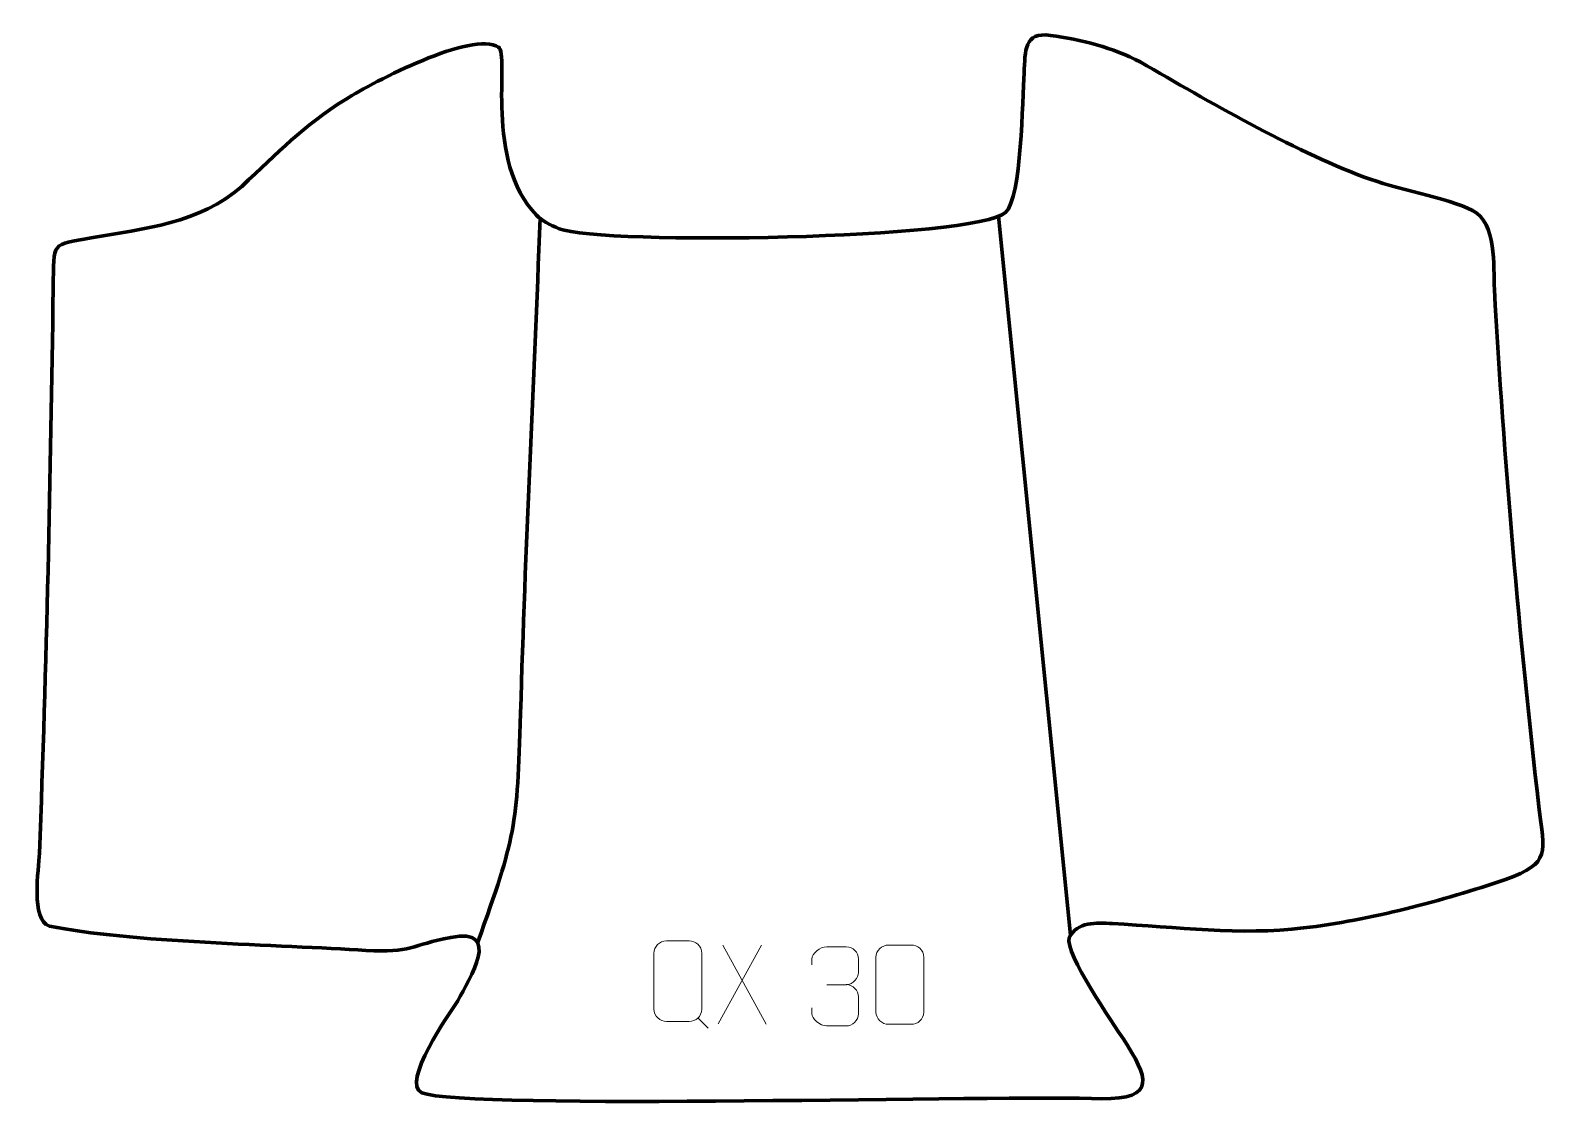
# Model space of a CAD drawing. Header units: millimetres. Extents: x -483 to -4, y 82 to 423.
import ezdxf

# ---------------------------------------------------------------- set-up
doc = ezdxf.new("R2010")
doc.units = ezdxf.units.MM
doc.header["$MEASUREMENT"] = 0
doc.layers.add('layer 1', color=7, linetype='Continuous', plot=False)
doc.layers.add('layer 2', color=7, linetype='Continuous')
doc.layers.add('layer 3', color=7, linetype='Continuous')

msp = doc.modelspace()

# ---------------------------------------------------------------- linework, layer by layer
at = {"layer": 'layer 1', "color": 250, "lineweight": 9}
for points, knots in [([(-282.816, 135.9053), (-280.4482, 135.9053), (-278.0802, 135.9053), (-275.7122, 135.9053), (-275.7122, 135.9053), (-273.7304, 135.9415), (-271.7031, 134.423), (-271.676, 131.9414), (-271.676, 131.9414), (-271.6763, 126.0908), (-271.6763, 120.2399), (-271.676, 114.3885), (-271.676, 114.3885), (-271.8182, 112.0232), (-273.5257, 110.5169), (-275.7122, 110.5059), (-275.7122, 110.5059), (-278.0862, 110.5064), (-280.46, 110.5064), (-282.8335, 110.5059), (-282.8335, 110.5059), (-284.7934, 110.3987), (-286.8012, 112.3172), (-286.7897, 114.3709), (-286.7897, 114.3709), (-286.7894, 120.2449), (-286.7894, 126.1187), (-286.7897, 131.9921), (-286.7897, 131.9921), (-286.7854, 134.1687), (-285.0072, 135.919), (-282.816, 135.9053)], [0, 0, 0, 0, 0.11111111, 0.11111111, 0.11111111, 0.11111111, 0.22222222, 0.22222222, 0.22222222, 0.22222222, 0.33333333, 0.33333333, 0.33333333, 0.33333333, 0.44444444, 0.44444444, 0.44444444, 0.44444444, 0.55555556, 0.55555556, 0.55555556, 0.55555556, 0.66666667, 0.66666667, 0.66666667, 0.66666667, 0.77777778, 0.77777778, 0.77777778, 0.77777778, 1, 1, 1, 1]), ([(-212.7755, 134.6124), (-210.4094, 134.6124), (-208.0429, 134.6124), (-205.6764, 134.6124), (-205.6764, 134.6124), (-203.6959, 134.648), (-201.6699, 133.1537), (-201.6428, 130.7116), (-201.6428, 130.7116), (-201.6432, 124.9542), (-201.6432, 119.1964), (-201.6428, 113.4382), (-201.6428, 113.4382), (-201.7849, 111.1106), (-203.4913, 109.6283), (-205.6764, 109.6175), (-205.6764, 109.6175), (-208.0488, 109.6179), (-210.4212, 109.6179), (-212.7932, 109.6175), (-212.7932, 109.6175), (-214.7517, 109.5119), (-216.7581, 111.3998), (-216.7467, 113.4208), (-216.7467, 113.4208), (-216.7463, 119.2014), (-216.7463, 124.9817), (-216.7467, 130.7615), (-216.7467, 130.7615), (-216.7424, 132.9035), (-214.9653, 134.626), (-212.7755, 134.6124)], [0, 0, 0, 0, 0.11111111, 0.11111111, 0.11111111, 0.11111111, 0.22222222, 0.22222222, 0.22222222, 0.22222222, 0.33333333, 0.33333333, 0.33333333, 0.33333333, 0.44444444, 0.44444444, 0.44444444, 0.44444444, 0.55555556, 0.55555556, 0.55555556, 0.55555556, 0.66666667, 0.66666667, 0.66666667, 0.66666667, 0.77777778, 0.77777778, 0.77777778, 0.77777778, 1, 1, 1, 1]), ([(-237.0027, 128.3583), (-237.0027, 128.3583), (-237.0027, 130.2155), (-237.0027, 130.2155), (-237.0027, 130.2155), (-237.017, 131.9574), (-234.3525, 134.0755), (-232.2934, 134.0528), (-232.2934, 134.0528), (-230.2293, 134.0528), (-228.1653, 134.0528), (-226.1016, 134.0528), (-226.1016, 134.0528), (-223.9071, 134.0616), (-222.3088, 132.2148), (-222.2644, 130.3027), (-222.2644, 130.3027), (-222.2648, 128.8676), (-222.2648, 127.4325), (-222.2644, 125.997), (-222.2644, 125.997), (-222.313, 124.3435), (-223.9156, 122.1135), (-226.1139, 122.1235), (-226.1139, 122.1235), (-223.9102, 122.1123), (-222.3022, 120.3091), (-222.2482, 118.2496), (-222.2482, 118.2496), (-222.2486, 116.4649), (-222.2486, 114.6802), (-222.2482, 112.8951), (-222.2482, 112.8951), (-222.2381, 110.8337), (-224.293, 109.0706), (-226.1139, 109.0787), (-226.1139, 109.0787), (-228.1792, 109.079), (-230.2444, 109.079), (-232.31, 109.0787), (-232.31, 109.0787), (-234.4786, 109.0902), (-237.0096, 111.4904), (-237.0282, 112.9522), (-237.0282, 112.9522), (-237.0282, 112.9522), (-237.0282, 114.8608), (-237.0282, 114.8608)], [0, 0, 0, 0, 0.07692308, 0.07692308, 0.07692308, 0.07692308, 0.15384615, 0.15384615, 0.15384615, 0.15384615, 0.23076923, 0.23076923, 0.23076923, 0.23076923, 0.30769231, 0.30769231, 0.30769231, 0.30769231, 0.38461538, 0.38461538, 0.38461538, 0.38461538, 0.46153846, 0.46153846, 0.46153846, 0.46153846, 0.53846154, 0.53846154, 0.53846154, 0.53846154, 0.61538462, 0.61538462, 0.61538462, 0.61538462, 0.69230769, 0.69230769, 0.69230769, 0.69230769, 0.76923077, 0.76923077, 0.76923077, 0.76923077, 0.84615385, 0.84615385, 0.84615385, 0.84615385, 1, 1, 1, 1])]:
    msp.add_open_spline(points, degree=3, knots=knots, dxfattribs=at)
for points in [[(-252.817, 134.6283), (-252.817, 134.6283), (-266.5576, 109.7325), (-266.5576, 109.7325)], [(-265.103, 134.6283), (-265.103, 134.6283), (-251.3624, 109.6748), (-251.3624, 109.6748)], [(-232.293, 122.1131), (-232.293, 122.1131), (-226.0966, 122.1131), (-226.0966, 122.1131)], [(-272.8859, 111.6039), (-272.8859, 111.6039), (-269.6757, 108.397), (-269.6757, 108.397)]]:
    msp.add_open_spline(points, degree=3, dxfattribs=at)
at = {"layer": 'layer 2', "color": 142, "lineweight": 158}
msp.add_open_spline([(-342.3879, 135.3129), (-330.4469, 169.0633), (-329.9111, 171.4145), (-328.852, 207.7373), (-328.852, 207.7373), (-327.334, 259.7954), (-324.7588, 311.8462), (-322.6416, 363.8848)], degree=3, knots=[0, 0, 0, 0, 0.33333333, 0.33333333, 0.33333333, 0.33333333, 1, 1, 1, 1], dxfattribs=at)
msp.add_open_spline([(-178.0775, 364.5544), (-178.0775, 364.5544), (-155.3886, 137.6883), (-155.3886, 137.6883)], degree=3, dxfattribs=at)
at = {"layer": 'layer 3', "color": 242, "lineweight": 158}
msp.add_open_spline([(-323.8369, 364.9589), (-340.3833, 381.8446), (-332.235, 415.6813), (-335.7858, 417.9373), (-335.7858, 417.9373), (-344.0803, 423.2072), (-375.2837, 406.9952), (-383.8961, 401.545), (-383.8961, 401.545), (-397.9712, 392.6377), (-404.929, 384.9389), (-416.8005, 374.006), (-416.8005, 374.006), (-430.0573, 362.3175), (-447.5128, 360.6924), (-464.2464, 357.7124), (-464.2464, 357.7124), (-476.9696, 355.4466), (-476.057, 357.049), (-476.26, 341.903), (-476.26, 341.903), (-477.1234, 282.6026), (-478.3236, 222.7939), (-480.6103, 163.5415), (-480.6103, 163.5415), (-480.7981, 158.6744), (-483.4472, 142.3057), (-477.4068, 140.6247), (-477.4068, 140.6247), (-453.1252, 135.4247), (-404.0777, 134.7278), (-377.663, 132.9016), (-377.663, 132.9016), (-363.3196, 132.095), (-363.2504, 134.6304), (-350.8697, 137.0356), (-350.8697, 137.0356), (-334.4905, 140.2177), (-344.9048, 124.0544), (-348.6524, 117.0478), (-348.6524, 117.0478), (-351.0901, 113.1657), (-366.8389, 90.9776), (-359.9684, 88.028), (-359.9684, 88.028), (-346.8329, 82.3887), (-173.5012, 87.4147), (-145.7432, 86.1364), (-145.7432, 86.1364), (-127.919, 85.8303), (-130.9964, 93.0468), (-138.6164, 104.7824), (-138.6164, 104.7824), (-141.7823, 109.6581), (-157.4064, 132.0929), (-155.8009, 136.9752), (-155.8009, 136.9752), (-153.1816, 142.0459), (-147.288, 141.6439), (-142.1762, 141.3793), (-142.1762, 141.3793), (-122.1885, 140.3206), (-101.7661, 137.6086), (-81.8627, 140.0006), (-81.8627, 140.0006), (-60.9324, 142.5161), (-38.1157, 148.516), (-18.1485, 155.3304), (-18.1485, 155.3304), (-3.6527, 160.5089), (-5.9523, 163.6423), (-7.6573, 178.3665), (-7.6573, 178.3665), (-13.7308, 230.8168), (-18.8084, 288.8241), (-21.6835, 341.4495), (-21.6835, 341.4495), (-22.0917, 348.9213), (-20.8605, 362.4124), (-28.6302, 366.4156), (-28.6302, 366.4156), (-36.1433, 370.2866), (-53.4363, 373.3595), (-62.7439, 376.9009), (-62.7439, 376.9009), (-86.2451, 385.8429), (-111.507, 400.6182), (-133.373, 413.2428), (-133.373, 413.2428), (-141.8641, 417.7636), (-152.1843, 420.3153), (-161.6993, 421.6283), (-161.6993, 421.6283), (-170.1394, 422.793), (-169.6061, 416.8844), (-170.0582, 409.6865), (-170.0582, 409.6865), (-170.5135, 401.6643), (-170.7921, 370.3764), (-175.8465, 365.802), (-175.8465, 365.802), (-185.3553, 357.1963), (-303.0007, 355.439), (-316.6271, 360.6287), (-316.6271, 360.6287), (-319.6796, 361.7913), (-322.1331, 363.2201), (-323.8369, 364.9589)], degree=3, knots=[0, 0, 0, 0, 0.03571429, 0.03571429, 0.03571429, 0.03571429, 0.07142857, 0.07142857, 0.07142857, 0.07142857, 0.10714286, 0.10714286, 0.10714286, 0.10714286, 0.14285714, 0.14285714, 0.14285714, 0.14285714, 0.17857143, 0.17857143, 0.17857143, 0.17857143, 0.21428571, 0.21428571, 0.21428571, 0.21428571, 0.25, 0.25, 0.25, 0.25, 0.28571429, 0.28571429, 0.28571429, 0.28571429, 0.32142857, 0.32142857, 0.32142857, 0.32142857, 0.35714286, 0.35714286, 0.35714286, 0.35714286, 0.39285714, 0.39285714, 0.39285714, 0.39285714, 0.42857143, 0.42857143, 0.42857143, 0.42857143, 0.46428571, 0.46428571, 0.46428571, 0.46428571, 0.5, 0.5, 0.5, 0.5, 0.53571429, 0.53571429, 0.53571429, 0.53571429, 0.57142857, 0.57142857, 0.57142857, 0.57142857, 0.60714286, 0.60714286, 0.60714286, 0.60714286, 0.64285714, 0.64285714, 0.64285714, 0.64285714, 0.67857143, 0.67857143, 0.67857143, 0.67857143, 0.71428571, 0.71428571, 0.71428571, 0.71428571, 0.75, 0.75, 0.75, 0.75, 0.78571429, 0.78571429, 0.78571429, 0.78571429, 0.82142857, 0.82142857, 0.82142857, 0.82142857, 0.85714286, 0.85714286, 0.85714286, 0.85714286, 0.89285714, 0.89285714, 0.89285714, 0.89285714, 0.92857143, 0.92857143, 0.92857143, 0.92857143, 1, 1, 1, 1], dxfattribs=at)

doc.saveas('drawing.dxf')
